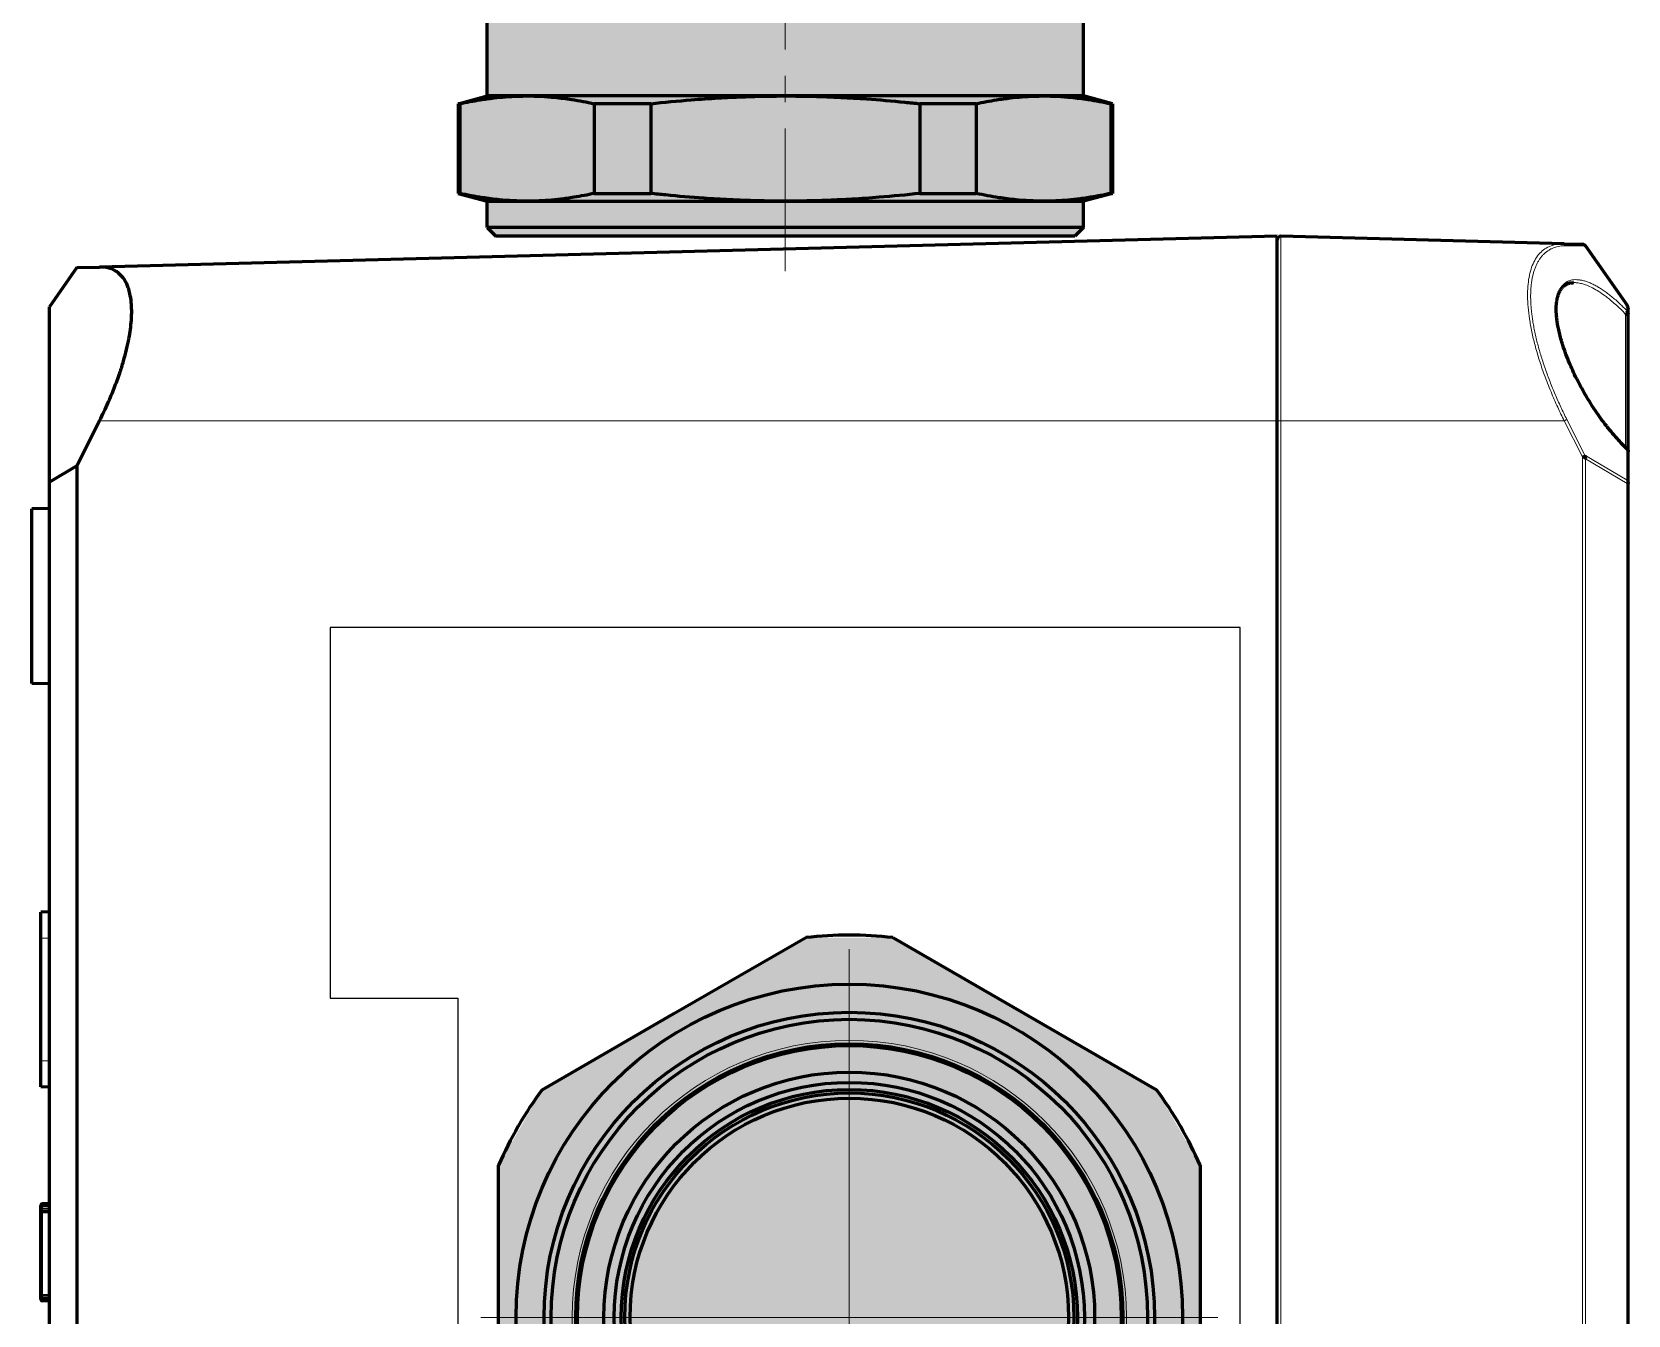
# Model space of a CAD drawing. Header units: millimetres. Extents: x -102 to 318, y -87 to 210.
# Drawn here: x 104.08 to 126.83, y 65.46 to 83.75 of the extents above; entities that cross this region are included whole.
import ezdxf

# ---------------------------------------------------------------- set-up
doc = ezdxf.new("R2010")
doc.units = ezdxf.units.MM
for name, pattern in [('K5LT_AXLED', [26.227272, 21.727272, -1.5, 1.5, -1.5]), ('K5LT_BASIC', [0]), ('K5LT_THIN', [0])]:
    doc.linetypes.add(name, pattern=pattern)
doc.layers.add('Системный слой', color=7, linetype='Continuous')

# ---------------------------------------------------------------- blocks, each defined once
blk = doc.blocks.new('U224')
at = {"color": 30, "linetype": 'K5LT_AXLED', "lineweight": 18, "true_color": 0xff8000}
for q in [(1017.01, -912.906), (996.01, -933.906), (1038.01, -933.906), (1017.01, -954.906)]:
    blk.add_line((1017.01, -933.906), q, dxfattribs=at)
blk = doc.blocks.new('VZ-B32_exe')
at = {"true_color": 0xffffff}
blk.add_hatch(color=7, dxfattribs=at).paths.add_polyline_path([(21.658, -2.488), (21.658, 2.488), (12.983, 17.512), (8.674, 20), (-8.674, 20), (-12.983, 17.512), (-21.658, 2.488), (-21.658, -2.488), (-12.983, -17.512), (-8.674, -20), (8.674, -20), (12.983, -17.512)])
at = {"color": 150, "linetype": 'K5LT_BASIC', "lineweight": 60, "true_color": 0x0080ff}
for p, q in [((-8.674, 20), (8.674, 20)), ((-21.658, 2.488), (-12.983, 17.512)), ((12.983, 17.512), (21.658, 2.488)), ((-17.321, -10), (-21.658, -2.488)), ((21.658, -2.488), (12.983, -17.512)), ((-12.983, -17.512), (-17.321, -10)), ((8.674, -20), (-8.674, -20))]:
    blk.add_line(p, q, dxfattribs=at)
for radius in [19, 17.4, 17, 15.6, 15.5, 13.987, 13.4, 13, 12.8, 12.5]:
    blk.add_circle((0, 0), radius, dxfattribs=at)
at = {"color": 7, "linetype": 'K5LT_THIN', "lineweight": 18}
blk.add_circle((0, 0), 15.8, dxfattribs=at)
at = {"color": 150, "linetype": 'K5LT_BASIC', "lineweight": 60, "true_color": 0x0080ff}
for start, end in [(113.44662, 126.55338), (53.44662, 66.55338), (173.44662, 186.55338), (353.44662, 6.55338), (233.44662, 246.55338), (293.44662, 306.55338)]:
    blk.add_arc((0, 0), 21.8, start, end, dxfattribs=at)
blk.add_blockref('U224', (-1017.01, 933.906))
blk = doc.blocks.new('VA.121209_leftside')
blk.add_lwpolyline([(55.806, 7.238), (55.806, 0), (78.746, 0), (78.746, 51.885), (0, 51.885), (0, 0), (21.154, 0), (21.154, 7.278), (55.806, 7.278)])
at = {"layer": 'Системный слой', "color": 150, "linetype": 'K5LT_BASIC', "lineweight": 60, "true_color": 0x0080ff}
for p, q in [((-21.755, 71.568), (-18.367, 73.94)), ((-18.176, 74), (-18.156, 74)), ((-17.903, 74), (-18.156, 74)), ((-8.682, 74), (-17.903, 74)), ((-8.258, 74), (-10.011, 74)), ((-8.209, 74), (-8.258, 74)), ((-8.209, 74), (-8.258, 74)), ((-8.258, 74), (-8.209, 74)), ((86.646, 74), (-8.209, 74)), ((-21.877, 70.356), (-21.849, 71.392)), ((-21.877, 70.356), (-22.3, 54.205)), ((-22.305, 54), (-20.547, -13.145)), ((-11.781, 54), (-22.305, 54)), ((90.219, 54), (-11.781, 54)), ((-20.513, -14.437), (-20.547, -13.145)), ((-11.781, -13.145), (-9.206, -14.437)), ((-20.513, -14.437), (-18.281, -16)), ((-9.206, -14.437), (-8.281, -16)), ((-9.206, -14.437), (87.643, -14.437)), ((-8.281, -16), (-18.281, -16)), ((86.719, -16), (-8.281, -16)), ((-6.781, -16), (-6.755, -17)), ((3.219, -16), (3.193, -17)), ((16.219, -16), (16.232, -16.5)), ((26.219, -16), (26.206, -16.5)), ((32.857, -16), (32.867, -16.403)), ((32.935, -16), (32.946, -16.403)), ((33.293, -16), (33.294, -16.403)), ((33.329, -16), (33.329, -16.403)), ((38.313, -16), (38.306, -16.403)), ((38.423, -16), (38.413, -16.403)), ((3.193, -17), (-6.755, -17)), ((17.719, -16.5), (16.232, -16.5)), ((24.719, -16.5), (17.719, -16.5)), ((26.206, -16.5), (24.719, -16.5)), ((32.995, -16.5), (32.967, -16.5)), ((33.06, -16.5), (32.995, -16.5)), ((33.06, -16.5), (33.046, -16.5)), ((33.117, -16.5), (33.06, -16.5)), ((33.184, -16.5), (33.117, -16.5)), ((33.298, -16.5), (33.184, -16.5)), ((33.33, -16.5), (33.298, -16.5)), ((38.038, -16.5), (33.33, -16.5)), ((38.087, -16.5), (38.038, -16.5)), ((38.138, -16.5), (38.087, -16.5)), ((38.187, -16.5), (38.138, -16.5)), ((38.239, -16.5), (38.187, -16.5)), ((38.295, -16.5), (38.239, -16.5)), ((38.313, -16.5), (38.295, -16.5))]:
    blk.add_line(p, q, dxfattribs=at)
at = {"layer": 'Системный слой', "color": 7, "linetype": 'K5LT_THIN', "lineweight": 18}
for p, q in [((-21.739, 71.525), (-18.291, 73.94)), ((-18.043, 73.94), (-18.291, 73.94)), ((-10.245, 73.86), (-17.851, 73.86)), ((-8.393, 73.94), (-10.14, 73.94)), ((-9.822, 71.525), (-8.393, 73.94)), ((-9.612, 71.568), (-8.209, 73.94)), ((-8.209, 74), (-8.209, 73.94)), ((86.646, 73.94), (-8.209, 73.94)), ((-21.766, 70.504), (-21.739, 71.525)), ((-9.822, 71.525), (-11.857, 70.504)), ((-9.717, 71.392), (-11.781, 70.356)), ((88.155, 71.392), (-9.717, 71.392)), ((88.049, 71.568), (-9.612, 71.568)), ((-19.659, 70.887), (-19.659, 70.887)), ((-11.781, 70.356), (-11.781, 54.205)), ((-11.781, 54.205), (-22.3, 54.205)), ((-11.781, 54.205), (-11.781, 54)), ((90.219, 54.205), (-11.781, 54.205)), ((-11.781, 54), (-11.781, -13.145)), ((17.719, -16), (17.719, -16.5)), ((24.719, -16), (24.719, -16.5)), ((32.886, -16), (32.896, -16.403)), ((32.959, -16), (32.968, -16.403)), ((33.037, -16), (33.045, -16.403)), ((33.142, -16), (33.146, -16.403)), ((38.038, -16), (38.038, -16.403)), ((38.107, -16), (38.105, -16.403)), ((38.177, -16), (38.174, -16.403)), ((38.243, -16), (38.238, -16.403)), ((38.397, -16), (38.387, -16.403)), ((32.896, -16.403), (32.867, -16.403)), ((32.946, -16.403), (32.896, -16.403)), ((32.968, -16.403), (32.946, -16.403)), ((33.045, -16.403), (32.968, -16.403)), ((33.146, -16.403), (33.045, -16.403)), ((33.294, -16.403), (33.146, -16.403)), ((33.329, -16.403), (33.294, -16.403)), ((38.038, -16.403), (33.329, -16.403)), ((38.105, -16.403), (38.038, -16.403)), ((38.038, -16.403), (38.038, -16.5)), ((38.174, -16.403), (38.105, -16.403)), ((38.238, -16.403), (38.174, -16.403)), ((38.306, -16.403), (38.238, -16.403)), ((38.387, -16.403), (38.306, -16.403)), ((38.413, -16.403), (38.387, -16.403))]:
    blk.add_line(p, q, dxfattribs=at)
at = {"layer": 'Системный слой', "color": 150, "linetype": 'K5LT_BASIC', "lineweight": 60, "true_color": 0x0080ff}
for centre, radius, start, end in [((-18.176, 73.667), 0.333, 90, 125), ((-21.627, 71.386), 0.222, 140.35365, 178.5), ((-21.627, 71.386), 0.222, 125, 140.35365), ((-22.1, 54.2), 0.2, 178.5, 270), ((32.967, -16.4), 0.1, 181.5, 270), ((38.313, -16.4), 0.1, 270, 358.5)]:
    blk.add_arc(centre, radius, start, end, dxfattribs=at)
at = {"layer": 'Системный слой', "color": 7, "linetype": 'K5LT_THIN', "lineweight": 18}
for centre, major_axis, ratio, start_param, end_param in [((-18.156, 73.667), (0, 0.333), 0.707107, 0, 0.610865), ((-8.258, 73.667), (0, 0.333), 0.707107, 0, 0.610865), ((-11.781, 70.351), (-0.084, 0.167), 0.01174, 4.735789, 5.865542), ((32.995, -16.4), (0, -0.1), 0.98332, 4.738569, 6.283185), ((33.06, -16.4), (0, -0.1), 0.911329, 4.738569, 6.283185), ((33.117, -16.4), (0, -0.1), 0.721418, 4.738569, 6.283185), ((33.184, -16.4), (0, -0.1), 0.38148, 4.738569, 6.283185), ((38.087, -16.4), (0, 0.1), 0.186965, 3.141593, 4.686209), ((38.138, -16.4), (0, 0.1), 0.360165, 3.141593, 4.686209), ((38.187, -16.4), (0, 0.1), 0.506547, 3.141593, 4.686209), ((38.295, -16.4), (0, 0.1), 0.916645, 3.141593, 4.686209)]:
    blk.add_ellipse(centre, major_axis=major_axis, ratio=ratio, start_param=start_param, end_param=end_param, dxfattribs=at)
for points, knots in [([(-18.043, 73.94), (-18.095, 73.891), (-18.146, 73.842), (-18.266, 73.723), (-18.335, 73.652), (-18.477, 73.504), (-18.548, 73.427), (-18.687, 73.272), (-18.754, 73.194), (-18.882, 73.04), (-18.944, 72.963), (-19.061, 72.81), (-19.117, 72.734), (-19.223, 72.583), (-19.274, 72.508), (-19.369, 72.358), (-19.413, 72.284), (-19.495, 72.137), (-19.534, 72.065), (-19.604, 71.921), (-19.635, 71.85), (-19.692, 71.709), (-19.717, 71.64), (-19.759, 71.504), (-19.777, 71.436), (-19.805, 71.305), (-19.815, 71.24), (-19.828, 71.113), (-19.83, 71.052), (-19.827, 70.931), (-19.821, 70.872), (-19.801, 70.759), (-19.786, 70.704), (-19.749, 70.598), (-19.726, 70.547), (-19.67, 70.449), (-19.638, 70.403), (-19.563, 70.315), (-19.522, 70.274), (-19.428, 70.196), (-19.377, 70.16), (-19.265, 70.095), (-19.204, 70.064), (-19.072, 70.011), (-19.002, 69.988), (-18.853, 69.948), (-18.775, 69.931), (-18.679, 69.916), (-18.666, 69.914), (-18.592, 69.904), (-18.53, 69.897), (-18.402, 69.887), (-18.335, 69.884), (-18.171, 69.881), (-18.07, 69.882), (-17.862, 69.893), (-17.755, 69.902), (-17.579, 69.922), (-17.512, 69.931), (-17.34, 69.956), (-17.233, 69.975), (-17.008, 70.019), (-16.888, 70.046), (-16.646, 70.105), (-16.523, 70.137), (-16.29, 70.204), (-16.18, 70.238), (-15.945, 70.314), (-15.819, 70.357), (-15.586, 70.441), (-15.478, 70.482), (-15.244, 70.574), (-15.118, 70.625), (-14.867, 70.733), (-14.741, 70.789), (-14.492, 70.903), (-14.368, 70.963), (-14.122, 71.084), (-14, 71.147), (-13.758, 71.274), (-13.638, 71.339), (-13.401, 71.472), (-13.283, 71.539), (-13.051, 71.677), (-12.937, 71.746), (-12.711, 71.887), (-12.599, 71.959), (-12.38, 72.103), (-12.271, 72.176), (-12.059, 72.323), (-11.954, 72.398), (-11.749, 72.547), (-11.648, 72.623), (-11.45, 72.775), (-11.353, 72.851), (-11.163, 73.004), (-11.07, 73.081), (-10.888, 73.235), (-10.8, 73.313), (-10.627, 73.468), (-10.542, 73.546), (-10.378, 73.701), (-10.299, 73.779), (-10.194, 73.884), (-10.167, 73.912), (-10.14, 73.94)], [1.777065, 1.777065, 1.777065, 1.777065, 2.44649, 2.44649, 3.406261, 3.406261, 4.469274, 4.469274, 5.532842, 5.532842, 6.597057, 6.597057, 7.661965, 7.661965, 8.727658, 8.727658, 9.794222, 9.794222, 10.861761, 10.861761, 11.930377, 11.930377, 13.000187, 13.000187, 14.071313, 14.071313, 15.143908, 15.143908, 16.218083, 16.218083, 17.293982, 17.293982, 18.371731, 18.371731, 19.451422, 19.451422, 20.533136, 20.533136, 21.616881, 21.616881, 22.702612, 22.702612, 23.790182, 23.790182, 24.879407, 24.879407, 25.945799, 25.945799, 26.124978, 26.124978, 26.891329, 26.891329, 27.658611, 27.658611, 28.750438, 28.750438, 29.841805, 29.841805, 30.492565, 30.492565, 31.496829, 31.496829, 32.585359, 32.585359, 33.672016, 33.672016, 34.626562, 34.626562, 35.709652, 35.709652, 36.632548, 36.632548, 37.711892, 37.711892, 38.789304, 38.789304, 39.864888, 39.864888, 40.938776, 40.938776, 42.011084, 42.011084, 43.08198, 43.08198, 44.151575, 44.151575, 45.219991, 45.219991, 46.287347, 46.287347, 47.353751, 47.353751, 48.419299, 48.419299, 49.484075, 49.484075, 50.548145, 50.548145, 51.611634, 51.611634, 52.674513, 52.674513, 53.736931, 53.736931, 54.115804, 54.115804, 54.115804, 54.115804]), ([(-17.851, 73.86), (-18.063, 73.659), (-18.428, 73.283), (-18.849, 72.774), (-19.148, 72.345), (-19.36, 71.978), (-19.51, 71.648), (-19.605, 71.358), (-19.653, 71.106), (-19.661, 70.956), (-19.659, 70.887)], [0, 0, 0, 0, 2.087885, 3.869295, 5.306981, 6.649466, 7.880042, 9.035955, 10.066085, 11, 11, 11, 11]), ([(-18.367, 73.94), (-18.366, 73.941), (-18.363, 73.942), (-18.355, 73.943), (-18.344, 73.943), (-18.332, 73.943), (-18.314, 73.942), (-18.3, 73.941), (-18.291, 73.94)], [0, 0, 0, 0, 1.609281, 3.109673, 4.443596, 5.63034, 6.778792, 9, 9, 9, 9]), ([(-8.393, 73.94), (-8.385, 73.941), (-8.368, 73.942), (-8.339, 73.943), (-8.309, 73.943), (-8.281, 73.943), (-8.255, 73.942), (-8.231, 73.941), (-8.216, 73.94), (-8.209, 73.94)], [0, 0, 0, 0, 1.788089, 3.455191, 4.937329, 6.255932, 7.531989, 8.787155, 10, 10, 10, 10]), ([(-21.877, 70.356), (-21.881, 70.174), (-21.852, 69.844), (-21.704, 69.43), (-21.481, 69.099), (-21.197, 68.834), (-20.847, 68.62), (-20.438, 68.457), (-19.973, 68.343), (-19.454, 68.278), (-18.883, 68.261), (-18.261, 68.292), (-17.587, 68.372), (-16.861, 68.503), (-16.083, 68.688), (-15.263, 68.926), (-14.37, 69.229), (-13.462, 69.584), (-12.582, 69.968), (-12.036, 70.229), (-11.781, 70.356)], [0, 0, 0, 0, 1.559858, 2.943206, 4.119435, 5.283784, 6.397002, 7.483158, 8.548085, 9.599525, 10.645123, 11.698365, 12.765535, 13.860059, 14.982024, 16.15217, 17.337109, 18.701943, 19.916622, 21, 21, 21, 21]), ([(-21.877, 70.356), (-21.876, 70.373), (-21.87, 70.405), (-21.846, 70.447), (-21.812, 70.481), (-21.783, 70.498), (-21.766, 70.504)], [0, 0, 0, 0, 1.891668, 3.594315, 5.10794, 7, 7, 7, 7]), ([(-21.766, 70.504), (-21.765, 70.455), (-21.766, 70.405), (-21.761, 70.298), (-21.757, 70.241), (-21.743, 70.13), (-21.734, 70.075), (-21.711, 69.968), (-21.697, 69.915), (-21.665, 69.812), (-21.647, 69.761), (-21.606, 69.662), (-21.584, 69.614), (-21.533, 69.52), (-21.506, 69.473), (-21.446, 69.384), (-21.414, 69.34), (-21.344, 69.256), (-21.307, 69.215), (-21.228, 69.136), (-21.186, 69.098), (-21.097, 69.025), (-21.051, 68.99), (-20.952, 68.922), (-20.901, 68.89), (-20.792, 68.829), (-20.736, 68.799), (-20.618, 68.744), (-20.557, 68.719), (-20.429, 68.67), (-20.363, 68.648), (-20.23, 68.607), (-20.163, 68.589), (-20.021, 68.555), (-19.945, 68.539), (-19.791, 68.511), (-19.711, 68.499), (-19.583, 68.482), (-19.535, 68.477), (-19.403, 68.464), (-19.316, 68.458), (-19.14, 68.448), (-19.05, 68.446), (-18.906, 68.444), (-18.853, 68.444), (-18.706, 68.446), (-18.61, 68.449), (-18.415, 68.459), (-18.315, 68.466), (-18.113, 68.483), (-18.01, 68.493), (-17.861, 68.511), (-17.816, 68.517), (-17.678, 68.534), (-17.586, 68.548), (-17.385, 68.579), (-17.276, 68.598), (-17.055, 68.639), (-16.944, 68.661), (-16.72, 68.708), (-16.606, 68.734), (-16.378, 68.788), (-16.263, 68.816), (-16.031, 68.877), (-15.915, 68.909), (-15.68, 68.975), (-15.562, 69.01), (-15.326, 69.083), (-15.207, 69.12), (-14.969, 69.198), (-14.849, 69.239), (-14.61, 69.323), (-14.489, 69.366), (-14.249, 69.455), (-14.129, 69.5), (-13.888, 69.594), (-13.767, 69.642), (-13.526, 69.74), (-13.406, 69.791), (-13.165, 69.893), (-13.045, 69.946), (-12.805, 70.053), (-12.685, 70.107), (-12.447, 70.218), (-12.327, 70.274), (-12.091, 70.388), (-11.974, 70.447), (-11.857, 70.504)], [0.701792, 0.701792, 0.701792, 0.701792, 1.622058, 1.622058, 2.703489, 2.703489, 3.784997, 3.784997, 4.86644, 4.86644, 5.947935, 5.947935, 7.029441, 7.029441, 8.110956, 8.110956, 9.192476, 9.192476, 10.274002, 10.274002, 11.355533, 11.355533, 12.437081, 12.437081, 13.518594, 13.518594, 14.60012, 14.60012, 15.681656, 15.681656, 16.763212, 16.763212, 17.793085, 17.793085, 18.874625, 18.874625, 19.956112, 19.956112, 20.578286, 20.578286, 21.659841, 21.659841, 22.741318, 22.741318, 23.351325, 23.351325, 24.432879, 24.432879, 25.514376, 25.514376, 26.595943, 26.595943, 27.065781, 27.065781, 28.005146, 28.005146, 29.086668, 29.086668, 30.168186, 30.168186, 31.249717, 31.249717, 32.331252, 32.331252, 33.412799, 33.412799, 34.49432, 34.49432, 35.575847, 35.575847, 36.657378, 36.657378, 37.738903, 37.738903, 38.820419, 38.820419, 39.901927, 39.901927, 40.983423, 40.983423, 42.064905, 42.064905, 43.146392, 43.146392, 44.22784, 44.22784, 45.29821, 45.29821, 45.29821, 45.29821])]:
    blk.add_open_spline(points, degree=3, knots=knots, dxfattribs=at)
at = {"layer": 'Системный слой', "color": 150, "linetype": 'K5LT_BASIC', "lineweight": 60, "true_color": 0x0080ff}
for points, knots in [([(-10.131, 73.978), (-10.134, 73.975), (-10.136, 73.972), (-10.146, 73.963), (-10.153, 73.956), (-10.172, 73.936), (-10.184, 73.923), (-10.222, 73.884), (-10.248, 73.858), (-10.325, 73.78), (-10.377, 73.728), (-10.538, 73.573), (-10.649, 73.47), (-10.892, 73.253), (-11.024, 73.139), (-11.32, 72.894), (-11.486, 72.763), (-11.803, 72.523), (-11.954, 72.413), (-12.269, 72.192), (-12.433, 72.081), (-12.769, 71.863), (-12.942, 71.755), (-13.262, 71.564), (-13.408, 71.48), (-13.759, 71.284), (-13.967, 71.174), (-14.335, 70.99), (-14.495, 70.913), (-14.792, 70.777), (-14.929, 70.717), (-15.236, 70.588), (-15.406, 70.52), (-15.747, 70.393), (-15.918, 70.334), (-16.208, 70.241), (-16.327, 70.205), (-16.563, 70.139), (-16.679, 70.109), (-16.906, 70.055), (-17.018, 70.031), (-17.231, 69.99), (-17.333, 69.972), (-17.512, 69.946), (-17.589, 69.937), (-17.75, 69.92), (-17.833, 69.913), (-18, 69.904), (-18.084, 69.902), (-18.236, 69.903), (-18.305, 69.905), (-18.429, 69.913), (-18.484, 69.918), (-18.604, 69.933), (-18.667, 69.943), (-18.773, 69.965), (-18.818, 69.975), (-18.907, 70), (-18.952, 70.014), (-19.032, 70.043), (-19.068, 70.058), (-19.136, 70.089), (-19.167, 70.105), (-19.227, 70.138), (-19.255, 70.156), (-19.31, 70.193), (-19.336, 70.213), (-19.382, 70.252), (-19.402, 70.271), (-19.44, 70.31), (-19.457, 70.329), (-19.489, 70.368), (-19.504, 70.389), (-19.532, 70.431), (-19.545, 70.453), (-19.568, 70.496), (-19.579, 70.518), (-19.598, 70.563), (-19.607, 70.587), (-19.622, 70.634), (-19.628, 70.658), (-19.64, 70.708), (-19.645, 70.734), (-19.652, 70.786), (-19.655, 70.813), (-19.658, 70.856), (-19.659, 70.871), (-19.659, 70.887)], [0.106678, 0.106678, 0.106678, 0.106678, 1.066785, 1.066785, 3.390387, 3.390387, 7.740881, 7.740881, 16.441868, 16.441868, 33.843843, 33.843843, 68.541113, 68.541113, 106.863986, 106.863986, 151.522239, 151.522239, 189.801461, 189.801461, 229.324753, 229.324753, 269.210832, 269.210832, 301.795248, 301.795248, 346.702652, 346.702652, 380.627129, 380.627129, 409.464351, 409.464351, 444.979298, 444.979298, 480.956194, 480.956194, 506.515877, 506.515877, 531.762995, 531.762995, 556.793459, 556.793459, 580.467867, 580.467867, 599.170113, 599.170113, 620.185437, 620.185437, 642.440965, 642.440965, 662.176727, 662.176727, 679.054878, 679.054878, 699.770488, 699.770488, 715.706985, 715.706985, 733.062777, 733.062777, 748.694748, 748.694748, 763.609316, 763.609316, 778.584885, 778.584885, 794.006367, 794.006367, 807.96842, 807.96842, 821.120674, 821.120674, 834.347259, 834.347259, 847.851456, 847.851456, 860.764952, 860.764952, 873.982569, 873.982569, 886.959989, 886.959989, 900.237036, 900.237036, 913.585278, 913.585278, 921, 921, 921, 921]), ([(-17.934, 73.984), (-17.923, 73.977), (-17.905, 73.962), (-17.884, 73.935), (-17.865, 73.903), (-17.855, 73.877), (-17.851, 73.86)], [0, 0, 0, 0, 2.065883, 3.368238, 4.745176, 7, 7, 7, 7]), ([(-9.717, 71.392), (-9.719, 71.419), (-9.721, 71.468), (-9.722, 71.511), (-9.721, 71.527)], [0, 0, 0, 0, 2.831161, 5, 5, 5, 5]), ([(-11.781, -13.145), (-12.124, -12.974), (-12.744, -12.681), (-13.657, -12.299), (-14.448, -12.009), (-15.185, -11.776), (-15.848, -11.599), (-16.452, -11.47), (-17.011, -11.38), (-17.547, -11.324), (-18.061, -11.307), (-18.568, -11.333), (-18.999, -11.401), (-19.421, -11.521), (-19.77, -11.683), (-20.032, -11.877), (-20.29, -12.146), (-20.479, -12.495), (-20.546, -12.883), (-20.548, -13.092), (-20.547, -13.145)], [0, 0, 0, 0, 1.679131, 2.990067, 4.357012, 5.460351, 6.553405, 7.631529, 8.540437, 9.521815, 10.620613, 11.608937, 12.815369, 13.7414, 15.082081, 16.212667, 16.924675, 18.928915, 20.47892, 21, 21, 21, 21]), ([(32.946, -16.403), (32.946, -16.415), (32.95, -16.436), (32.965, -16.461), (32.983, -16.479), (33.01, -16.495), (33.032, -16.5), (33.046, -16.5)], [0, 0, 0, 0, 1.948484, 3.247571, 4.546588, 5.8454, 8, 8, 8, 8]), ([(33.294, -16.403), (33.294, -16.415), (33.294, -16.438), (33.295, -16.466), (33.296, -16.485), (33.297, -16.497), (33.298, -16.5), (33.298, -16.5)], [0, 0, 0, 0, 1.916553, 3.598937, 5.047152, 6.518785, 8, 8, 8, 8]), ([(33.329, -16.403), (33.329, -16.414), (33.329, -16.432), (33.329, -16.454), (33.329, -16.469), (33.33, -16.481), (33.33, -16.49), (33.33, -16.498), (33.33, -16.5), (33.33, -16.5)], [0, 0, 0, 0, 2.287893, 3.464269, 4.70591, 5.882359, 7.058802, 8.235234, 10, 10, 10, 10]), ([(38.306, -16.403), (38.306, -16.412), (38.304, -16.429), (38.297, -16.452), (38.287, -16.471), (38.275, -16.486), (38.258, -16.497), (38.246, -16.5), (38.239, -16.5)], [0, 0, 0, 0, 1.698939, 2.912975, 4.370033, 5.826981, 7.150647, 9, 9, 9, 9])]:
    blk.add_open_spline(points, degree=3, knots=knots, dxfattribs=at)
for points in [[(-17.934, 73.984), (-17.971, 73.974), (-18.008, 73.959), (-18.043, 73.94)], [(-17.934, 73.984), (-17.923, 73.995), (-17.913, 74), (-17.903, 74)], [(-10.125, 73.984), (-10.132, 73.974), (-10.137, 73.959), (-10.14, 73.94)], [(-10.125, 73.984), (-10.127, 73.982), (-10.129, 73.98), (-10.131, 73.978)], [(-10.125, 73.984), (-10.088, 73.995), (-10.049, 74), (-10.011, 74)], [(-21.739, 71.525), (-21.761, 71.53), (-21.782, 71.53), (-21.798, 71.527)], [(-9.822, 71.525), (-9.79, 71.53), (-9.756, 71.53), (-9.721, 71.527)], [(-9.721, 71.527), (-9.685, 71.543), (-9.648, 71.556), (-9.612, 71.568)]]:
    blk.add_open_spline(points, degree=3, dxfattribs=at)
blk.add_blockref('VZ-B32_exe', (39.35, 29.6))
blk = doc.blocks.new('VZ-B25_withoutcap')
at = {"true_color": 0xffffff}
blk.add_hatch(color=7, dxfattribs=at).paths.add_polyline_path([(17, -19), (17, -8), (18.65, -7.558), (18.65, -2.442), (17, -2), (17, -0.5), (16.5, 0), (-16.5, 0), (-17, -0.5), (-17, -2), (-18.65, -2.442), (-18.65, -7.558), (-17, -8), (-17, -19), (-15, -19), (-15, -26.925), (-14.1, -27.825), (-17, -27.825), (-18.65, -28.426), (-18.65, -31.224), (-17, -31.825), (17, -31.825), (18.65, -31.224), (18.65, -28.426), (17, -27.825), (14.1, -27.825), (15, -26.925), (15, -19)])
at = {"color": 30, "linetype": 'K5LT_AXLED', "lineweight": 18, "true_color": 0xff8000}
blk.add_line((0, -84.825), (0, 2), dxfattribs=at)
at = {"color": 150, "linetype": 'K5LT_BASIC', "lineweight": 60, "true_color": 0x0080ff}
for p, q in [((-17, -0.5), (-16.5, 0)), ((-16.5, 0), (16.5, 0)), ((17, -0.5), (16.5, 0)), ((-17, -0.5), (-17, -2)), ((-17, -0.5), (17, -0.5)), ((17, -0.5), (17, -2)), ((-18.65, -2.442), (-17, -2)), ((-18.557, -2.442), (-18.65, -2.442)), ((-18.65, -7.558), (-18.65, -2.442)), ((-18.557, -7.558), (-18.557, -2.442)), ((-14.722, -2), (-17, -2)), ((0, -2), (-14.722, -2)), ((-7.67, -2.442), (-10.888, -2.442)), ((-10.888, -7.558), (-10.888, -2.442)), ((-7.67, -7.558), (-7.67, -2.442)), ((14.722, -2), (0, -2)), ((10.888, -2.442), (7.67, -2.442)), ((7.67, -7.558), (7.67, -2.442)), ((10.888, -7.558), (10.888, -2.442)), ((17, -2), (14.722, -2)), ((18.65, -2.442), (17, -2)), ((18.557, -7.558), (18.557, -2.442)), ((18.65, -2.442), (18.557, -2.442)), ((18.65, -7.558), (18.65, -2.442)), ((-18.65, -7.558), (-17, -8)), ((-18.65, -7.558), (-18.557, -7.558)), ((-17, -8), (-17, -19)), ((-17, -8), (-14.722, -8)), ((-14.722, -8), (0, -8)), ((-10.888, -7.558), (-7.67, -7.558)), ((0, -8), (14.722, -8)), ((7.67, -7.558), (10.888, -7.558)), ((14.722, -8), (17, -8)), ((18.65, -7.558), (17, -8)), ((17, -8), (17, -19)), ((18.557, -7.558), (18.65, -7.558))]:
    blk.add_line(p, q, dxfattribs=at)
for points, knots in [([(-18.557, -2.442), (-18.173, -2.358), (-17.529, -2.233), (-16.656, -2.111), (-15.937, -2.041), (-15.303, -2.007), (-14.897, -2), (-14.722, -2)], [0, 0, 0, 0, 2.41988, 4.039965, 5.449071, 6.903989, 8, 8, 8, 8]), ([(-14.722, -2), (-14.457, -2), (-13.93, -2.013), (-13.081, -2.076), (-12.067, -2.205), (-11.316, -2.348), (-10.888, -2.442)], [0, 0, 0, 0, 1.448248, 2.877358, 4.644409, 7, 7, 7, 7]), ([(-7.67, -2.442), (-6.902, -2.358), (-5.613, -2.233), (-3.866, -2.111), (-2.428, -2.041), (-1.161, -2.007), (-0.348, -2), (0, -2)], [0, 0, 0, 0, 2.419879, 4.039963, 5.44907, 6.903989, 8, 8, 8, 8]), ([(0, -2), (0.531, -2), (1.585, -2.013), (3.129, -2.071), (4.874, -2.175), (6.377, -2.305), (7.388, -2.411), (7.67, -2.442)], [0, 0, 0, 0, 1.655143, 3.288413, 4.825597, 7.115345, 8, 8, 8, 8]), ([(10.888, -2.442), (11.271, -2.358), (11.916, -2.233), (12.789, -2.111), (13.508, -2.041), (14.142, -2.007), (14.548, -2), (14.722, -2)], [0, 0, 0, 0, 2.419879, 4.039963, 5.44907, 6.903989, 8, 8, 8, 8]), ([(14.722, -2), (14.988, -2), (15.515, -2.013), (16.364, -2.076), (17.378, -2.205), (18.129, -2.348), (18.557, -2.442)], [0, 0, 0, 0, 1.44825, 2.877362, 4.644411, 7, 7, 7, 7]), ([(-14.722, -8), (-14.988, -8), (-15.515, -7.987), (-16.364, -7.924), (-17.378, -7.795), (-18.129, -7.652), (-18.557, -7.558)], [0, 0, 0, 0, 1.448248, 2.877358, 4.644409, 7, 7, 7, 7]), ([(-10.888, -7.558), (-11.271, -7.642), (-11.916, -7.767), (-12.789, -7.889), (-13.508, -7.959), (-14.142, -7.993), (-14.548, -8), (-14.722, -8)], [0, 0, 0, 0, 2.41988, 4.039965, 5.449071, 6.903989, 8, 8, 8, 8]), ([(0, -8), (-0.531, -8), (-1.585, -7.987), (-3.129, -7.929), (-4.874, -7.825), (-6.377, -7.695), (-7.388, -7.589), (-7.67, -7.558)], [0, 0, 0, 0, 1.655143, 3.288413, 4.825597, 7.115345, 8, 8, 8, 8]), ([(7.67, -7.558), (6.902, -7.642), (5.613, -7.767), (3.866, -7.889), (2.428, -7.959), (1.161, -7.993), (0.348, -8), (0, -8)], [0, 0, 0, 0, 2.419879, 4.039963, 5.44907, 6.903989, 8, 8, 8, 8]), ([(14.722, -8), (14.457, -8), (13.93, -7.987), (13.081, -7.924), (12.067, -7.795), (11.316, -7.652), (10.888, -7.558)], [0, 0, 0, 0, 1.44825, 2.877362, 4.644411, 7, 7, 7, 7]), ([(18.557, -7.558), (18.173, -7.642), (17.529, -7.767), (16.656, -7.889), (15.937, -7.959), (15.303, -7.993), (14.897, -8), (14.722, -8)], [0, 0, 0, 0, 2.419879, 4.039963, 5.44907, 6.903989, 8, 8, 8, 8])]:
    blk.add_open_spline(points, degree=3, knots=knots, dxfattribs=at)

msp = doc.modelspace()

# ---------------------------------------------------------------- block references
at = {"xscale": 0.25, "yscale": 0.25, "zscale": 0.25}
for name, p, rotation in [('VZ-B25_withoutcap', (114.819, 80.839), 180), ('VA.121209_leftside', (108.332, 75.263), -90.00000000000001)]:
    msp.add_blockref(name, p, dxfattribs=dict(at, rotation=rotation))

doc.saveas('drawing.dxf')
